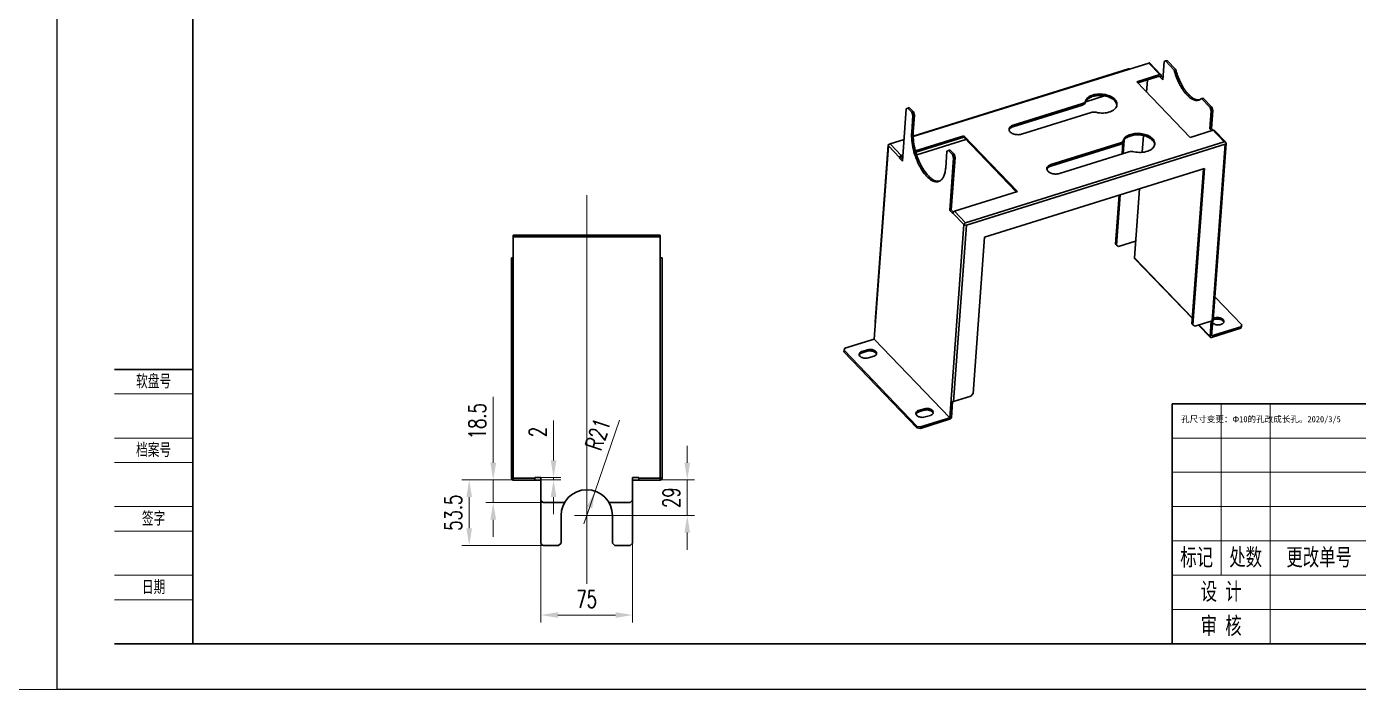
# Model space of a CAD drawing. Header units: millimetres. Extents: x -13151 to -8081, y 0 to 4200.
# Drawn here: x -10206 to -9118, y 0 to 541 of the extents above; entities that cross this region are included whole.
import ezdxf

# ---------------------------------------------------------------- set-up
doc = ezdxf.new("R2010")
doc.units = ezdxf.units.MM
doc.linetypes.add('CENTER', pattern=[50.8, 31.75, -6.35, 6.35, -6.35])
for name, color, linetype, lineweight in [('1轮廓实线层', 7, 'Continuous', 35), ('3中心线层', 1, 'CENTER', 13), ('6文字层', 3, 'Continuous', 13), ('7标注层', 4, 'Continuous', 13), ('尺寸线层', 3, 'Continuous', 18), ('细实线', 3, 'Continuous', 15)]:
    doc.layers.add(name, color=color, linetype=linetype, lineweight=lineweight)
doc.styles.add('4', font='simplex.shx', dxfattribs={"width": 0.7, "height": 14, "bigfont": 'hztxt.shx'})
doc.styles.add('HZ', font='simsun.ttc', dxfattribs={"width": 0.7})
doc.dimstyles.new('机械工程图-4', dxfattribs={"dimtxt": 3.5, "dimasz": 14, "dimexe": 6, "dimexo": 0, "dimgap": 6, "dimtad": 1, "dimdec": 3, "dimdsep": 46, "dimtxsty": '4', "dimcen": 0, "dimclrd": 256, "dimclre": 256, "dimadec": 0, "dimazin": 2, "dimtfac": 1, "dimtdec": 3, "dimtmove": 0, "dimatfit": 3, "dimfxl": 0, "dimtolj": 1, "dimtzin": 0, "dimlwd": -1, "dimlwe": -1, "dimarcsym": 0})

# ---------------------------------------------------------------- blocks, each defined once
blk = doc.blocks.new('A3')
for p, q in [((16, 280), (16, 0)), ((16, 56), (0, 56)), ((216, 49), (216, 0)), ((216, 49), (396, 49)), ((0, 0), (396, 0))]:
    blk.add_line(p, q)
at = {"layer": '7标注层'}
for p, q in [((16, 51), (0, 51)), ((226, 49), (226, 14)), ((236, 49), (236, 0)), ((16, 42), (0, 42)), ((276, 42), (216, 42)), ((16, 37), (0, 37)), ((276, 35), (216, 35)), ((16, 28), (0, 28)), ((276, 28), (216, 28)), ((16, 23), (0, 23)), ((396, 21), (216, 21)), ((16, 14), (0, 14)), ((336, 14), (216, 14)), ((16, 9), (0, 9)), ((336, 7), (216, 7))]:
    blk.add_line(p, q, dxfattribs=at)
at = {"layer": '6文字层', "attachment_point": 5, "style": 'HZ'}
for s, insert, char_height, width in [('软盘号', (8, 53.5), 2.5, 16), ('档案号', (8, 39.5), 2.5, 16), ('签字', (8, 25.5), 2.5, 16), ('标记', (221, 17.5), 3.5, 10), ('处数', (231, 17.5), 3.5, 10), ('更改单号', (246, 17.5), 3.5, 20), ('日期', (8, 11.5), 2.5, 16), ('设 计', (226, 10.5), 3.5, 20), ('审 核', (226, 3.5), 3.5, 20)]:
    blk.add_mtext(s, dxfattribs=dict(at, insert=insert, char_height=char_height, width=width))
blk = doc.blocks.new('*D485')
at = {"layer": '7标注层'}
for p, q in [((-9797.1, 171), (-9850.3, 171)), ((-9844.3, 131.5), (-9844.3, 157)), ((-9777.6, 117.5), (-9850.3, 117.5))]:
    blk.add_line(p, q, dxfattribs=at)
for points in [[(-9842, 157), (-9846.6, 157), (-9844.3, 171)], [(-9846.6, 131.5), (-9842, 131.5), (-9844.3, 117.5)]]:
    blk.add_solid(points, dxfattribs=at)
at = {"layer": 'Defpoints', "color": 0}
for p in [(-9844.3, 171), (-9797.1, 171), (-9777.6, 117.5)]:
    blk.add_point(p, dxfattribs=at)
at = {"layer": '7标注层', "color": 0, "insert": (-9857.3, 144.2), "char_height": 14, "attachment_point": 5, "rotation": 90, "style": '4'}
blk.add_mtext('\\A1;53.5', dxfattribs=at)
blk = doc.blocks.new('*D486')
at = {"layer": '7标注层'}
for p, q in [((-9824.7, 185), (-9824.7, 239)), ((-9797.1, 171), (-9830.7, 171)), ((-9824.7, 152.5), (-9824.7, 171)), ((-9783.8, 152.5), (-9830.7, 152.5)), ((-9824.7, 138.5), (-9824.7, 124.5))]:
    blk.add_line(p, q, dxfattribs=at)
for points in [[(-9827, 185), (-9822.3, 185), (-9824.7, 171)], [(-9822.3, 138.5), (-9827, 138.5), (-9824.7, 152.5)]]:
    blk.add_solid(points, dxfattribs=at)
at = {"layer": 'Defpoints', "color": 0}
for p in [(-9824.7, 171), (-9797.1, 171), (-9783.8, 152.5)]:
    blk.add_point(p, dxfattribs=at)
at = {"layer": '7标注层', "color": 0, "insert": (-9837.7, 219), "char_height": 14, "attachment_point": 5, "rotation": 90, "style": '4'}
blk.add_mtext('\\A1;18.5', dxfattribs=at)
blk = doc.blocks.new('*D487')
at = {"layer": '7标注层'}
for p, q in [((-9666.2, 185), (-9666.2, 199)), ((-9699.6, 171), (-9660.2, 171)), ((-9666.2, 142), (-9666.2, 171)), ((-9738.3, 142), (-9660.2, 142)), ((-9666.2, 128), (-9666.2, 114))]:
    blk.add_line(p, q, dxfattribs=at)
for points in [[(-9668.5, 185), (-9663.9, 185), (-9666.2, 171)], [(-9663.9, 128), (-9668.5, 128), (-9666.2, 142)]]:
    blk.add_solid(points, dxfattribs=at)
at = {"layer": 'Defpoints', "color": 0}
for p in [(-9699.6, 171), (-9666.2, 171), (-9738.3, 142)]:
    blk.add_point(p, dxfattribs=at)
at = {"layer": '7标注层', "color": 0, "insert": (-9679.2, 156.5), "char_height": 14, "attachment_point": 5, "rotation": 90, "style": '4'}
blk.add_mtext('\\A1;29', dxfattribs=at)
blk = doc.blocks.new('*D488')
at = {"layer": '7标注层'}
for p, q in [((-9785.8, 119.5), (-9785.8, 54.7)), ((-9710.8, 119.5), (-9710.8, 54.7)), ((-9771.8, 60.7), (-9724.8, 60.7))]:
    blk.add_line(p, q, dxfattribs=at)
for points in [[(-9771.8, 63), (-9771.8, 58.4), (-9785.8, 60.7)], [(-9724.8, 58.4), (-9724.8, 63), (-9710.8, 60.7)]]:
    blk.add_solid(points, dxfattribs=at)
at = {"layer": 'Defpoints', "color": 0}
for p in [(-9785.8, 119.5), (-9710.8, 119.5), (-9710.8, 60.7)]:
    blk.add_point(p, dxfattribs=at)
at = {"layer": '7标注层', "color": 0, "insert": (-9748.3, 73.7), "char_height": 14, "attachment_point": 5, "style": '4'}
blk.add_mtext('\\A1;75', dxfattribs=at)
blk = doc.blocks.new('*D492')
at = {"layer": '7标注层'}
for p, q in [((-9775.4, 187), (-9775.4, 219.5)), ((-9788.4, 171), (-9769.4, 171)), ((-9788.3, 173), (-9769.4, 173)), ((-9775.4, 171), (-9775.4, 173)), ((-9775.4, 157), (-9775.4, 143))]:
    blk.add_line(p, q, dxfattribs=at)
for points in [[(-9777.7, 187), (-9773, 187), (-9775.4, 173)], [(-9773, 157), (-9777.7, 157), (-9775.4, 171)]]:
    blk.add_solid(points, dxfattribs=at)
at = {"layer": 'Defpoints', "color": 0}
for p in [(-9788.4, 171), (-9788.3, 173), (-9775.4, 173)]:
    blk.add_point(p, dxfattribs=at)
at = {"layer": '7标注层', "color": 0, "insert": (-9788.4, 210.2), "char_height": 14, "attachment_point": 5, "rotation": 90, "style": '4'}
blk.add_mtext('\\A1;2', dxfattribs=at)
blk = doc.blocks.new('*D495')
at = {"layer": '7标注层'}
for p, q in [((-9721.5, 219.9), (-9741.5, 161.8)), ((-9748.3, 142), (-9741.5, 161.8)), ((-9746, 148.6), (-9750.6, 135.3))]:
    blk.add_line(p, q, dxfattribs=at)
blk.add_solid([(-9743.8, 147.8), (-9748.2, 149.3), (-9741.5, 161.8)], dxfattribs=at)
at = {"layer": 'Defpoints', "color": 0}
for p in [(-9741.5, 161.8), (-9748.3, 142)]:
    blk.add_point(p, dxfattribs=at)
at = {"layer": '7标注层', "color": 0, "insert": (-9739.2, 208.3), "char_height": 14, "attachment_point": 5, "rotation": 71.0128, "style": '4'}
blk.add_mtext('\\A1;R21', dxfattribs=at)

msp = doc.modelspace()

# ---------------------------------------------------------------- linework, layer by layer
at = {"layer": '1轮廓实线层', "color": 7, "linetype": 'Continuous'}
for p, q in [((-9289.306, 511.4524), (-9481.5874, 451.3433)), ((-9280.2989, 502.0748), (-9289.306, 511.4524)), ((-9279.3052, 501.9126), (-9288.3124, 511.2902)), ((-9276.7552, 512.6094), (-9277.843, 497.7938)), ((-9275.6082, 513.1393), (-9276.7552, 512.6094)), ((-9274.3252, 513.5404), (-9275.6082, 513.1393)), ((-9275.6082, 513.1393), (-9268.5304, 505.7704)), ((-9274.3252, 513.5404), (-9267.2474, 506.1715)), ((-9305.6658, 506.7361), (-9481.5852, 451.7419)), ((-9280.2989, 502.0748), (-9299.1167, 496.1921)), ((-9280.3871, 500.8735), (-9298.2497, 495.2895)), ((-9279.1334, 500.8742), (-9280.4165, 500.4731)), ((-9280.4165, 500.4731), (-9280.3871, 500.8735)), ((-9280.4165, 500.4731), (-9277.843, 497.7938)), ((-9279.1334, 500.8742), (-9279.104, 501.2746)), ((-9279.1334, 500.8742), (-9277.7245, 499.4073)), ((-9267.2474, 506.1715), (-9268.5304, 505.7704)), ((-9299.1167, 496.1921), (-9255.3678, 450.6436)), ((-9290.3105, 497.7713), (-9291.0436, 487.7869)), ((-9341.0599, 479.1098), (-9340.9717, 480.3111)), ((-9340.7458, 479.7226), (-9325.2733, 484.5594)), ((-9244.8597, 482.8629), (-9246.1427, 482.4618)), ((-9246.1427, 482.4618), (-9239.065, 475.0929)), ((-9244.8597, 482.8629), (-9237.7819, 475.494)), ((-9487.2531, 474.1917), (-9490.3989, 431.3466)), ((-9486.1061, 474.7217), (-9487.2531, 474.1917)), ((-9486.1061, 474.7217), (-9484.823, 475.1228)), ((-9482.7606, 471.2386), (-9486.1061, 474.7217)), ((-9481.4775, 471.6397), (-9484.823, 475.1228)), ((-9482.8484, 454.9508), (-9481.8488, 468.5652)), ((-9482.7606, 471.2386), (-9481.4775, 471.6397)), ((-9481.8488, 468.5652), (-9482.7606, 471.2386)), ((-9481.8488, 468.5652), (-9480.5658, 468.9662)), ((-9481.5654, 455.3519), (-9480.5658, 468.9662)), ((-9481.4775, 471.6397), (-9480.5658, 468.9662)), ((-9343.4062, 477.1667), (-9400.1711, 459.4214)), ((-9343.318, 478.368), (-9400.0829, 460.6227)), ((-9393.1346, 453.3885), (-9336.3696, 471.1338)), ((-9343.4062, 477.1667), (-9343.318, 478.368)), ((-9239.241, 457.6039), (-9238.1532, 472.4195)), ((-9237.7819, 475.494), (-9239.065, 475.0929)), ((-9238.1532, 472.4195), (-9239.065, 475.0929)), ((-9236.8702, 472.8206), (-9238.1532, 472.4195)), ((-9236.8702, 472.8206), (-9237.958, 458.005)), ((-9237.7819, 475.494), (-9236.8702, 472.8206)), ((-9400.0829, 460.6227), (-9400.1711, 459.4214)), ((-9237.958, 458.005), (-9239.241, 457.6039)), ((-9239.241, 457.6039), (-9237.8235, 456.1281)), ((-9237.958, 458.005), (-9227.5428, 447.1486)), ((-9489.1032, 448.9938), (-9500.5789, 445.4064)), ((-9482.8484, 454.9508), (-9481.5654, 455.3519)), ((-9479.7916, 439.7113), (-9440.2504, 452.0723)), ((-9479.4547, 438.6429), (-9440.3386, 450.871)), ((-9478.7997, 436.5655), (-9438.6528, 449.1159)), ((-9440.2504, 452.0723), (-9440.3386, 450.871)), ((-9397.4567, 406.2252), (-9440.3386, 450.871)), ((-9396.5015, 406.5238), (-9440.2504, 452.0723)), ((-9438.8157, 381.1026), (-9227.5428, 447.1486)), ((-9312.4364, 446.2161), (-9369.2013, 428.4708)), ((-9312.5246, 445.0148), (-9312.4364, 446.2161)), ((-9311.0465, 437.2442), (-9310.3569, 446.6361)), ((-9309.3892, 448.4973), (-9310.1959, 437.5101)), ((-9310.1783, 446.9579), (-9310.0901, 448.1592)), ((-9293.6497, 452.2925), (-9294.6585, 438.5524)), ((-9236.5499, 456.5262), (-9255.3678, 450.6436)), ((-9226.5492, 446.9864), (-9235.5563, 456.3641)), ((-9513.5338, 286.0379), (-9501.9501, 443.804)), ((-9502.163, 444.3149), (-9512.7471, 300.1632)), ((-9501.9501, 443.804), (-9492.943, 434.4264)), ((-9501.4391, 445.0089), (-9501.1437, 445.1013)), ((-9500.5789, 445.4064), (-9491.5717, 436.0287)), ((-9491.6599, 434.8275), (-9490.1077, 435.3127)), ((-9491.5717, 436.0287), (-9490.0195, 436.514)), ((-9454.0554, 439.6284), (-9455.055, 426.0141)), ((-9452.9084, 440.1584), (-9454.0554, 439.6284)), ((-9452.9084, 440.1584), (-9451.6253, 440.5595)), ((-9449.5629, 436.6753), (-9452.9084, 440.1584)), ((-9448.2798, 437.0764), (-9451.6253, 440.5595)), ((-9449.5629, 436.6753), (-9448.2798, 437.0764)), ((-9448.6511, 434.0019), (-9449.5629, 436.6753)), ((-9448.2798, 437.0764), (-9447.368, 434.4029)), ((-9438.1318, 379.0975), (-9226.859, 445.1435)), ((-9312.5246, 445.0148), (-9369.2895, 427.2695)), ((-9362.253, 421.2366), (-9305.4881, 438.9819)), ((-9226.859, 445.1435), (-9237.4431, 300.9918)), ((-9226.135, 445.8375), (-9236.7191, 301.6857)), ((-9491.6893, 434.427), (-9492.9724, 434.026)), ((-9492.9724, 434.026), (-9492.943, 434.4264)), ((-9492.9724, 434.026), (-9490.3989, 431.3466)), ((-9491.6893, 434.427), (-9491.6599, 434.8275)), ((-9491.6893, 434.427), (-9490.2804, 432.9602)), ((-9451.7969, 391.1568), (-9448.6511, 434.0019)), ((-9447.368, 434.4029), (-9450.5139, 391.5578)), ((-9448.6511, 434.0019), (-9447.368, 434.4029)), ((-9423.3956, 369.2287), (-9243.7709, 425.3812)), ((-9369.2013, 428.4708), (-9369.2895, 427.2695)), ((-9253.9216, 298.4505), (-9244.6214, 425.1153)), ((-9243.7709, 425.3812), (-9253.1495, 297.6467)), ((-9447.8228, 390.4802), (-9396.5015, 406.5238)), ((-9316.4568, 363.5581), (-9313.5185, 403.5774)), ((-9312.6679, 403.8433), (-9315.6848, 362.7543)), ((-9296.8438, 408.79), (-9300.9779, 352.4851)), ((-9450.5139, 391.5578), (-9451.7969, 391.1568)), ((-9451.7969, 391.1568), (-9449.2234, 388.4774)), ((-9450.5139, 391.5578), (-9448.8011, 389.7746)), ((-9449.2234, 388.4774), (-9449.194, 388.8778)), ((-9449.194, 388.8778), (-9440.1869, 379.5002)), ((-9447.8228, 390.4802), (-9438.8157, 381.1026)), ((-9808.3132, 170.9624), (-9808.3132, 370.9624)), ((-9808.3132, 370.9624), (-9688.3132, 370.9624)), ((-9806.3132, 370.9624), (-9806.3132, 369.4624)), ((-9690.3132, 370.9624), (-9690.3132, 369.4624)), ((-9688.3132, 170.9624), (-9688.3132, 370.9624)), ((-9451.7706, 221.7341), (-9440.1869, 379.5002)), ((-9448.7159, 234.9457), (-9438.1318, 379.0975)), ((-9688.3132, 369.4624), (-9808.3132, 369.4624)), ((-9423.3956, 369.2287), (-9432.7743, 241.4942)), ((-9316.4568, 363.5581), (-9315.6848, 362.7543)), ((-9315.6848, 362.7543), (-9314.0917, 361.6874)), ((-9299.9783, 366.0994), (-9314.0917, 361.6874)), ((-9809.8132, 352.4624), (-9809.8132, 172.4624)), ((-9809.8132, 352.4624), (-9808.3132, 352.4624)), ((-9688.3132, 352.4624), (-9686.8132, 352.4624)), ((-9686.8132, 172.4624), (-9686.8132, 352.4624)), ((-9253.5776, 303.135), (-9300.9779, 352.4851)), ((-9253.6069, 302.7369), (-9300.7767, 351.8471)), ((-9235.3296, 320.6112), (-9213.3004, 297.6759)), ((-9253.9216, 298.4505), (-9253.1495, 297.6467)), ((-9253.1495, 297.6467), (-9251.5564, 296.5798)), ((-9237.4431, 300.9918), (-9251.5564, 296.5798)), ((-9239.0135, 287.5433), (-9248.5852, 297.5087)), ((-9239.2147, 288.1813), (-9248.2686, 297.6076)), ((-9238.2936, 300.7259), (-9239.2147, 288.1813)), ((-9214.0699, 294.8681), (-9238.0199, 287.3811)), ((-9237.9317, 288.5823), (-9237.0042, 301.2146)), ((-9213.9817, 296.0693), (-9237.9317, 288.5823)), ((-9213.3886, 296.4746), (-9214.0699, 294.8681)), ((-9214.0699, 294.8681), (-9213.9817, 296.0693)), ((-9213.9817, 296.0693), (-9213.3004, 297.6759)), ((-9213.3886, 296.4746), (-9213.3004, 297.6759)), ((-9537.4838, 278.5509), (-9513.5338, 286.0379)), ((-9513.5338, 286.0379), (-9451.7706, 221.7341)), ((-9538.2533, 275.7431), (-9538.1651, 276.9444)), ((-9478.5489, 213.5828), (-9538.2533, 275.7431)), ((-9537.4838, 278.5509), (-9538.1651, 276.9444)), ((-9478.4607, 214.7841), (-9538.1651, 276.9444)), ((-9519.167, 276.1356), (-9523.4438, 274.7986)), ((-9523.3556, 275.9999), (-9523.4438, 274.7986)), ((-9519.0788, 277.3369), (-9523.3556, 275.9999)), ((-9519.0788, 277.3369), (-9519.167, 276.1356)), ((-9518.2087, 270.6412), (-9513.9319, 271.9782)), ((-9448.7159, 234.9457), (-9434.6026, 239.3577)), ((-9434.6026, 239.3577), (-9432.7743, 241.4942)), ((-9472.7564, 229.109), (-9477.0332, 227.772)), ((-9472.7564, 229.109), (-9472.8446, 227.9077)), ((-9449.5522, 234.8751), (-9450.4876, 222.1352)), ((-9472.8446, 227.9077), (-9477.1214, 226.5708)), ((-9477.0332, 227.772), (-9477.1214, 226.5708)), ((-9451.8588, 220.5329), (-9475.8088, 213.0459)), ((-9451.7706, 221.7341), (-9475.7206, 214.2471)), ((-9471.8863, 222.4134), (-9467.6095, 223.7504)), ((-9478.5489, 213.5828), (-9478.4607, 214.7841)), ((-9475.8088, 213.0459), (-9478.5489, 213.5828)), ((-9478.4607, 214.7841), (-9475.7206, 214.2471)), ((-9475.8088, 213.0459), (-9475.7206, 214.2471)), ((-9790.8132, 172.4624), (-9809.8132, 172.4624)), ((-9785.8132, 170.9624), (-9808.3132, 170.9624)), ((-9790.8132, 172.9624), (-9785.8132, 172.9624)), ((-9790.8132, 170.9624), (-9790.8132, 172.9624)), ((-9785.8132, 172.9624), (-9785.8132, 119.4624)), ((-9710.8132, 172.9624), (-9705.8132, 172.9624)), ((-9710.8132, 119.4624), (-9710.8132, 172.9624)), ((-9688.3132, 170.9624), (-9710.8132, 170.9624)), ((-9705.8132, 170.9624), (-9705.8132, 172.9624)), ((-9686.8132, 172.4624), (-9705.8132, 172.4624)), ((-9785.8132, 154.4624), (-9783.8132, 152.4624)), ((-9783.8132, 152.4624), (-9766.4997, 152.4624)), ((-9730.1267, 152.4624), (-9712.8132, 152.4624)), ((-9712.8132, 152.4624), (-9710.8132, 154.4624)), ((-9769.3132, 141.9624), (-9769.3132, 119.4624)), ((-9727.3132, 119.4624), (-9727.3132, 141.9624)), ((-9785.8132, 119.4624), (-9783.8132, 117.4624)), ((-9771.3132, 117.4624), (-9783.8132, 117.4624)), ((-9771.3132, 117.4624), (-9769.3132, 119.4624)), ((-9727.3132, 119.4624), (-9725.3132, 117.4624)), ((-9712.8132, 117.4624), (-9725.3132, 117.4624)), ((-9712.8132, 117.4624), (-9710.8132, 119.4624))]:
    msp.add_line(p, q, dxfattribs=at)
for centre, radius, start, end in [((-9248.6845, 486.8615), 5.547, 273.7089883, 280.0487906), ((-9320.0916, 476.5706), 4.8011, 5.2998579, 9.7844964), ((-9289.21, 444.4187), 4.8011, 5.2998579, 9.7844964), ((-9461.2415, 420.425), 5.5576, 273.6970717, 279.8881973), ((-9229.9751, 299.1398), 2.0628, 16.5101352, 20.8364263), ((-9513.6587, 273.1661), 2.0628, 16.5101352, 20.8364263), ((-9467.3364, 224.9383), 2.0628, 16.5101352, 20.8364263), ((-9808.3132, 172.4624), 1.5, 180, 270), ((-9688.3132, 172.4624), 1.5, 270, 0), ((-9748.3132, 141.9624), 21, 0, 180)]:
    msp.add_arc(centre, radius, start, end, dxfattribs=at)
for points, knots in [([(-9289.306, 511.4524), (-9289.1251, 511.509), (-9288.7664, 511.562), (-9288.4232, 511.4054), (-9288.3128, 511.2906)], [0, 0, 0, 0, 0.573992256, 1.056062938, 1.056062938, 1.056062938, 1.056062938]), ([(-9305.6664, 506.7359), (-9305.6273, 506.7481), (-9305.4205, 506.7651), (-9305.2409, 506.621), (-9305.1301, 506.5056)], [0, 0, 0, 0, 0.1246137522, 0.6109388549, 0.6109388549, 0.6109388549, 0.6109388549]), ([(-9280.2989, 502.0748), (-9280.1179, 502.1313), (-9279.7593, 502.1844), (-9279.4161, 502.0277), (-9279.3057, 501.913)], [0, 0, 0, 0, 0.573992256, 1.056062938, 1.056062938, 1.056062938, 1.056062938]), ([(-9279.3057, 501.913), (-9279.2305, 501.8349), (-9279.1133, 501.6279), (-9279.0952, 501.3941), (-9279.104, 501.2746)], [0, 0, 0, 0, 0.3270681803, 0.68856873, 0.68856873, 0.68856873, 0.68856873]), ([(-9268.5304, 505.7704), (-9268.0473, 503.9653), (-9266.9245, 500.4316), (-9264.8063, 495.4163), (-9262.7081, 491.5584), (-9260.8716, 488.7911), (-9259.0719, 486.4234), (-9256.7811, 483.9799), (-9253.9025, 481.8782), (-9251.425, 480.9593), (-9249.5853, 480.8775), (-9248.7381, 481.0348), (-9248.3397, 481.1595)], [0, 0, 0, 0, 5.610694413, 11.114515131, 16.325141561, 18.768942366, 21.080667648, 25.251127356, 28.778275884, 31.707526502, 33.013743571, 34.267239554, 34.267239554, 34.267239554, 34.267239554]), ([(-9267.2474, 506.1715), (-9266.3511, 502.8227), (-9264.6115, 497.9817), (-9261.5372, 492.103), (-9259.0375, 488.3308), (-9256.3959, 485.2524), (-9253.6962, 482.9736), (-9251.015, 481.5689), (-9249.1624, 481.2715), (-9248.3256, 481.3261)], [0, 0, 0, 0, 10.412121255, 15.344873645, 19.902576984, 23.973550212, 27.489854443, 30.452282343, 32.970885175, 32.970885175, 32.970885175, 32.970885175]), ([(-9341.0599, 479.1098), (-9341.1894, 478.6637), (-9341.8791, 477.7829), (-9342.8517, 477.34), (-9343.4062, 477.1667)], [0, 0, 0, 0, 1.404124441, 3.159989927, 3.159989927, 3.159989927, 3.159989927]), ([(-9343.318, 478.368), (-9343.1198, 478.4299), (-9342.4203, 478.6888), (-9341.7608, 479.1097), (-9341.4103, 479.5208)], [0, 0, 0, 0, 0.625844071, 2.254135391, 2.254135391, 2.254135391, 2.254135391]), ([(-9341.4103, 479.5208), (-9341.3587, 479.5813), (-9341.1732, 479.8201), (-9341.0339, 480.0969), (-9340.9717, 480.3111)], [0, 0, 0, 0, 0.2389269557, 0.9097993565, 0.9097993565, 0.9097993565, 0.9097993565]), ([(-9340.6431, 480.118), (-9340.6873, 480.0365), (-9340.8526, 479.7121), (-9340.9843, 479.3704), (-9341.0599, 479.1098)], [0, 0, 0, 0, 0.278383415, 1.092770615, 1.092770615, 1.092770615, 1.092770615]), ([(-9315.2152, 477.4459), (-9315.1794, 477.9345), (-9315.2709, 478.9593), (-9315.8822, 480.4363), (-9316.9261, 481.8217), (-9318.9181, 483.5635), (-9322.2417, 485.2138), (-9326.805, 486.225), (-9331.5446, 486.2328), (-9335.2796, 485.3679), (-9337.7841, 484.1384), (-9339.2679, 483.0421), (-9340.3701, 481.77), (-9340.8305, 480.7975), (-9340.9717, 480.3111)], [0, 0, 0, 0, 1.472644905, 3.033420365, 4.746064229, 6.640838428, 10.943848595, 15.726420912, 20.58250791, 25.083516835, 27.101458307, 28.933971844, 30.591522359, 32.113997318, 32.113997318, 32.113997318, 32.113997318]), ([(-9340.1596, 480.8662), (-9340.2052, 480.8059), (-9340.3802, 480.5657), (-9340.5377, 480.3127), (-9340.6431, 480.118)], [0, 0, 0, 0, 0.2270822847, 0.8916092162, 0.8916092162, 0.8916092162, 0.8916092162]), ([(-9315.3603, 477.3865), (-9315.5152, 478.2863), (-9316.1731, 479.6349), (-9317.5304, 481.1071), (-9319.3894, 482.5582), (-9322.3158, 483.9615), (-9326.287, 484.9079), (-9330.457, 485.0859), (-9334.4125, 484.4731), (-9337.7687, 483.1337), (-9339.5426, 481.6816), (-9340.1596, 480.8662)], [0, 0, 0, 0, 2.74534305, 4.308795504, 6.013200064, 9.804179484, 13.96008549, 18.214349543, 22.277491425, 25.905768913, 28.980475517, 28.980475517, 28.980475517, 28.980475517]), ([(-9247.1641, 481.6893), (-9247.0743, 481.7432), (-9246.714, 481.9731), (-9246.379, 482.2422), (-9246.1427, 482.4618)], [0, 0, 0, 0, 0.314435331, 1.282721031, 1.282721031, 1.282721031, 1.282721031]), ([(-9332.2362, 471.2163), (-9332.926, 471.3846), (-9334.3239, 471.5349), (-9335.7205, 471.3367), (-9336.3696, 471.1338)], [0, 0, 0, 0, 2.134863798, 4.17978014, 4.17978014, 4.17978014, 4.17978014]), ([(-9332.2362, 471.2163), (-9330.3127, 470.7469), (-9326.4279, 470.3659), (-9321.7327, 471.1572), (-9318.5931, 472.6122), (-9316.812, 473.9751), (-9315.6084, 475.6034), (-9315.2592, 476.8461), (-9315.2152, 477.4459)], [0, 0, 0, 0, 5.955499396, 11.589430893, 14.083807749, 16.301701173, 18.26693747, 20.075862035, 20.075862035, 20.075862035, 20.075862035]), ([(-9403.3405, 457.5002), (-9403.3673, 457.135), (-9403.2358, 456.3421), (-9402.544, 455.2776), (-9401.449, 454.362), (-9399.4898, 453.3676), (-9396.6205, 452.7994), (-9394.2421, 453.0423), (-9393.1346, 453.3885)], [0, 0, 0, 0, 1.102320034, 2.329918709, 3.746998407, 5.352078136, 8.901751347, 12.394947805, 12.394947805, 12.394947805, 12.394947805]), ([(-9400.0829, 460.6227), (-9400.5327, 460.4821), (-9401.3617, 460.1432), (-9402.4014, 459.4171), (-9403.1097, 458.5264), (-9403.316, 457.8333), (-9403.3405, 457.5002)], [0, 0, 0, 0, 1.41766193, 2.674006149, 3.776106536, 4.780776268, 4.780776268, 4.780776268, 4.780776268]), ([(-9402.7411, 457.8714), (-9402.807, 457.7945), (-9403.0461, 457.4901), (-9403.2296, 457.14), (-9403.3172, 456.868)], [0, 0, 0, 0, 0.304691579, 1.163758443, 1.163758443, 1.163758443, 1.163758443]), ([(-9400.1711, 459.4214), (-9400.4379, 459.338), (-9401.3797, 458.9897), (-9402.2676, 458.4238), (-9402.7411, 457.8714)], [0, 0, 0, 0, 0.842215112, 3.034731629, 3.034731629, 3.034731629, 3.034731629]), ([(-9460.8952, 414.7124), (-9461.448, 414.5396), (-9462.6645, 414.3736), (-9464.5655, 414.7008), (-9466.5283, 415.5609), (-9468.5227, 416.9238), (-9470.5191, 418.7594), (-9473.2448, 421.9185), (-9476.3503, 426.8056), (-9479.3813, 433.5053), (-9481.6143, 440.7511), (-9482.8731, 447.9641), (-9483.0125, 452.7163), (-9482.8484, 454.9508)], [0, 0, 0, 0, 1.738820831, 3.613218703, 5.723418362, 8.124674886, 10.834634187, 13.844153412, 20.631231566, 28.130384478, 35.866965159, 43.333280157, 50.060428104, 50.060428104, 50.060428104, 50.060428104]), ([(-9460.8832, 414.879), (-9461.4614, 414.8414), (-9462.6978, 414.952), (-9464.5494, 415.6082), (-9466.4429, 416.7303), (-9469.1216, 418.9296), (-9472.3212, 422.748), (-9475.6615, 428.3789), (-9478.4491, 434.902), (-9480.4804, 441.8483), (-9481.6106, 448.7168), (-9481.7213, 453.2281), (-9481.5654, 455.3519)], [0, 0, 0, 0, 1.739815178, 3.671241695, 5.854295998, 8.314978492, 14.047368392, 20.695598579, 27.916148543, 35.288398599, 42.372408719, 48.766114365, 48.766114365, 48.766114365, 48.766114365]), ([(-9310.1783, 446.9579), (-9310.3078, 446.5118), (-9310.9975, 445.631), (-9311.9701, 445.1881), (-9312.5246, 445.0148)], [0, 0, 0, 0, 1.404124441, 3.159989927, 3.159989927, 3.159989927, 3.159989927]), ([(-9312.4364, 446.2161), (-9312.2382, 446.278), (-9311.5387, 446.5369), (-9310.8792, 446.9578), (-9310.5287, 447.3689)], [0, 0, 0, 0, 0.625844071, 2.254135391, 2.254135391, 2.254135391, 2.254135391]), ([(-9310.5287, 447.3689), (-9310.4772, 447.4294), (-9310.2916, 447.6682), (-9310.1523, 447.945), (-9310.0901, 448.1592)], [0, 0, 0, 0, 0.2389269557, 0.9097993565, 0.9097993565, 0.9097993565, 0.9097993565]), ([(-9309.7615, 447.9661), (-9309.8057, 447.8846), (-9309.971, 447.5602), (-9310.1027, 447.2185), (-9310.1783, 446.9579)], [0, 0, 0, 0, 0.278383415, 1.092770615, 1.092770615, 1.092770615, 1.092770615]), ([(-9284.3336, 445.294), (-9284.2978, 445.7826), (-9284.3894, 446.8074), (-9285.0006, 448.2844), (-9286.0446, 449.6698), (-9288.0366, 451.4116), (-9291.3602, 453.0619), (-9295.9234, 454.0731), (-9300.663, 454.0809), (-9304.398, 453.216), (-9306.9025, 451.9865), (-9308.3863, 450.8902), (-9309.4885, 449.6181), (-9309.9489, 448.6456), (-9310.0901, 448.1592)], [0, 0, 0, 0, 1.472644905, 3.033420365, 4.746064229, 6.640838428, 10.943848595, 15.726420912, 20.58250791, 25.083516835, 27.101458307, 28.933971844, 30.591522359, 32.113997317, 32.113997317, 32.113997317, 32.113997317]), ([(-9309.278, 448.7143), (-9309.3236, 448.654), (-9309.4986, 448.4138), (-9309.6561, 448.1608), (-9309.7615, 447.9661)], [0, 0, 0, 0, 0.2270822847, 0.8916092161, 0.8916092161, 0.8916092161, 0.8916092161]), ([(-9284.4787, 445.2346), (-9284.6337, 446.1344), (-9285.2915, 447.483), (-9286.6488, 448.9552), (-9288.5078, 450.4063), (-9291.4343, 451.8096), (-9295.4054, 452.756), (-9299.5754, 452.934), (-9303.5309, 452.3212), (-9306.8871, 450.9818), (-9308.661, 449.5297), (-9309.278, 448.7143)], [0, 0, 0, 0, 2.74534305, 4.308795504, 6.013200064, 9.804179484, 13.96008549, 18.214349543, 22.277491425, 25.905768913, 28.980475517, 28.980475517, 28.980475517, 28.980475517]), ([(-9236.5499, 456.5262), (-9236.369, 456.5828), (-9236.0104, 456.6359), (-9235.6671, 456.4792), (-9235.5568, 456.3645)], [0, 0, 0, 0, 0.573992256, 1.056062938, 1.056062938, 1.056062938, 1.056062938]), ([(-9226.5497, 446.9868), (-9226.66, 447.1016), (-9227.0032, 447.2582), (-9227.3619, 447.2052), (-9227.5428, 447.1486)], [0, 0, 0, 0, 0.482070683, 1.056062938, 1.056062938, 1.056062938, 1.056062938]), ([(-9226.348, 446.3484), (-9226.3392, 446.468), (-9226.3572, 446.7017), (-9226.4745, 446.9087), (-9226.5497, 446.9868)], [0, 0, 0, 0, 0.3615005497, 0.68856873, 0.68856873, 0.68856873, 0.68856873]), ([(-9226.1351, 445.8376), (-9226.1319, 445.8812), (-9226.1411, 446.0708), (-9226.2482, 446.2445), (-9226.348, 446.3484)], [0, 0, 0, 0, 0.1324946369, 0.5684347226, 0.5684347226, 0.5684347226, 0.5684347226]), ([(-9502.163, 444.3149), (-9502.1662, 444.2712), (-9502.157, 444.0816), (-9502.0499, 443.9079), (-9501.9501, 443.804)], [0, 0, 0, 0, 0.1324946369, 0.5684347227, 0.5684347227, 0.5684347227, 0.5684347227]), ([(-9501.4391, 445.0089), (-9501.6265, 444.9503), (-9501.9552, 444.7995), (-9502.1518, 444.4674), (-9502.163, 444.3149)], [0, 0, 0, 0, 0.595356594, 1.05913717, 1.05913717, 1.05913717, 1.05913717]), ([(-9501.9501, 443.804), (-9501.9472, 443.844), (-9501.9258, 444.0125), (-9501.8721, 444.1762), (-9501.8187, 444.2943)], [0, 0, 0, 0, 0.1203328063, 0.5098539716, 0.5098539716, 0.5098539716, 0.5098539716]), ([(-9501.8187, 444.2943), (-9501.7997, 444.3362), (-9501.7148, 444.5055), (-9501.6051, 444.6621), (-9501.5119, 444.7709)], [0, 0, 0, 0, 0.1382159553, 0.568501174, 0.568501174, 0.568501174, 0.568501174]), ([(-9501.5119, 444.7709), (-9501.4483, 444.8453), (-9501.1834, 445.1161), (-9500.8471, 445.3225), (-9500.5789, 445.4064)], [0, 0, 0, 0, 0.294986505, 1.141626242, 1.141626242, 1.141626242, 1.141626242]), ([(-9491.5717, 436.0287), (-9491.7482, 435.9736), (-9492.3935, 435.6487), (-9492.9036, 434.963), (-9492.943, 434.4264)], [0, 0, 0, 0, 0.564898661, 2.208740132, 2.208740132, 2.208740132, 2.208740132]), ([(-9301.3546, 439.0644), (-9302.0444, 439.2327), (-9303.4423, 439.383), (-9304.8389, 439.1848), (-9305.4881, 438.9819)], [0, 0, 0, 0, 2.134863798, 4.17978014, 4.17978014, 4.17978014, 4.17978014]), ([(-9301.3546, 439.0644), (-9299.4311, 438.595), (-9295.5463, 438.214), (-9290.8511, 439.0053), (-9287.7115, 440.4602), (-9285.9304, 441.8232), (-9284.7268, 443.4515), (-9284.3776, 444.6942), (-9284.3336, 445.294)], [0, 0, 0, 0, 5.955499396, 11.589430893, 14.083807749, 16.301701173, 18.26693747, 20.075862035, 20.075862035, 20.075862035, 20.075862035]), ([(-9226.859, 445.1435), (-9226.6716, 445.2021), (-9226.3429, 445.353), (-9226.1463, 445.685), (-9226.1351, 445.8376)], [0, 0, 0, 0, 0.595356594, 1.05913717, 1.05913717, 1.05913717, 1.05913717]), ([(-9455.055, 426.0141), (-9455.1465, 424.7672), (-9455.4532, 422.445), (-9456.3925, 419.311), (-9457.7631, 416.8443), (-9459.0448, 415.6467), (-9459.7228, 415.2403)], [0, 0, 0, 0, 3.757470714, 7.013688527, 9.777860949, 12.15356938, 12.15356938, 12.15356938, 12.15356938]), ([(-9372.4589, 425.3483), (-9372.4857, 424.9831), (-9372.3542, 424.1902), (-9371.6624, 423.1257), (-9370.5674, 422.2101), (-9368.6082, 421.2157), (-9365.7389, 420.6475), (-9363.3605, 420.8904), (-9362.253, 421.2366)], [0, 0, 0, 0, 1.102320034, 2.329918709, 3.746998407, 5.352078136, 8.901751347, 12.394947805, 12.394947805, 12.394947805, 12.394947805]), ([(-9369.2013, 428.4708), (-9369.6511, 428.3302), (-9370.4801, 427.9913), (-9371.5198, 427.2652), (-9372.2281, 426.3745), (-9372.4344, 425.6814), (-9372.4589, 425.3483)], [0, 0, 0, 0, 1.41766193, 2.674006149, 3.776106537, 4.780776268, 4.780776268, 4.780776268, 4.780776268]), ([(-9371.8595, 425.7195), (-9371.9254, 425.6426), (-9372.1645, 425.3382), (-9372.348, 424.9881), (-9372.4357, 424.7161)], [0, 0, 0, 0, 0.304691579, 1.163758443, 1.163758443, 1.163758443, 1.163758443]), ([(-9369.2895, 427.2695), (-9369.5563, 427.1861), (-9370.4981, 426.8378), (-9371.386, 426.2719), (-9371.8595, 425.7195)], [0, 0, 0, 0, 0.842215112, 3.034731629, 3.034731629, 3.034731629, 3.034731629]), ([(-9449.0626, 389.3681), (-9449.0811, 389.3273), (-9449.145, 389.1702), (-9449.1849, 389.0024), (-9449.194, 388.8778)], [0, 0, 0, 0, 0.1346024271, 0.5098290984, 0.5098290984, 0.5098290984, 0.5098290984]), ([(-9447.8228, 390.4802), (-9447.9538, 390.4392), (-9448.4686, 390.204), (-9448.8867, 389.7567), (-9449.0626, 389.3681)], [0, 0, 0, 0, 0.415608349, 1.706899936, 1.706899936, 1.706899936, 1.706899936]), ([(-9438.8157, 381.1026), (-9438.9922, 381.0474), (-9439.6375, 380.7226), (-9440.1475, 380.0368), (-9440.1869, 379.5002)], [0, 0, 0, 0, 0.564898661, 2.208740132, 2.208740132, 2.208740132, 2.208740132]), ([(-9440.1869, 379.5002), (-9439.95, 379.2535), (-9439.236, 378.9657), (-9438.4927, 378.9847), (-9438.1318, 379.0975)], [0, 0, 0, 0, 1.035879065, 2.181098904, 2.181098904, 2.181098904, 2.181098904]), ([(-9300.7762, 351.8467), (-9300.8514, 351.9248), (-9300.9686, 352.1318), (-9300.9867, 352.3655), (-9300.9779, 352.4851)], [0, 0, 0, 0, 0.3270681802, 0.68856873, 0.68856873, 0.68856873, 0.68856873]), ([(-9512.5342, 299.6523), (-9512.5702, 299.6898), (-9512.6899, 299.8333), (-9512.757, 300.0281), (-9512.7471, 300.1631)], [0, 0, 0, 0, 0.1576410734, 0.567820111, 0.567820111, 0.567820111, 0.567820111]), ([(-9236.7192, 301.6858), (-9236.7304, 301.5333), (-9236.927, 301.2012), (-9237.2557, 301.0504), (-9237.4431, 300.9918)], [0, 0, 0, 0, 0.463780576, 1.05913717, 1.05913717, 1.05913717, 1.05913717]), ([(-9237.1546, 299.3541), (-9236.7923, 298.958), (-9235.808, 298.2864), (-9234.0603, 297.7219), (-9232.1382, 297.5661), (-9230.8482, 297.7643), (-9230.2483, 297.9519)], [0, 0, 0, 0, 1.614376764, 3.49306583, 5.475737766, 7.36610776, 7.36610776, 7.36610776, 7.36610776]), ([(-9235.4834, 302.1093), (-9235.5924, 302.0752), (-9236.0033, 301.9336), (-9236.3988, 301.7435), (-9236.6691, 301.5713)], [0, 0, 0, 0, 0.342761194, 1.305365702, 1.305365702, 1.305365702, 1.305365702]), ([(-9235.3952, 303.3105), (-9235.512, 303.274), (-9235.9501, 303.122), (-9236.3707, 302.9145), (-9236.6545, 302.7246)], [0, 0, 0, 0, 0.367414732, 1.393101063, 1.393101063, 1.393101063, 1.393101063]), ([(-9228.6332, 300.7669), (-9229.0033, 301.1523), (-9229.9887, 301.8027), (-9231.7233, 302.3474), (-9233.6211, 302.492), (-9234.8922, 302.2941), (-9235.4834, 302.1093)], [0, 0, 0, 0, 1.606978622, 3.466277094, 5.421542082, 7.284415516, 7.284415516, 7.284415516, 7.284415516]), ([(-9227.8353, 300.2638), (-9227.8153, 300.5343), (-9227.9123, 301.1218), (-9228.4246, 301.9105), (-9229.2356, 302.5889), (-9230.6869, 303.3258), (-9232.8126, 303.7469), (-9234.5746, 303.5671), (-9235.3952, 303.3105)], [0, 0, 0, 0, 0.816619449, 1.726002865, 2.775762306, 3.964800367, 6.594408911, 9.182499921, 9.182499921, 9.182499921, 9.182499921]), ([(-9230.2483, 297.9519), (-9229.9153, 298.056), (-9229.3015, 298.307), (-9228.5313, 298.8445), (-9228.0068, 299.5041), (-9227.8535, 300.0171), (-9227.8353, 300.2638)], [0, 0, 0, 0, 1.049534271, 1.980188339, 2.796247354, 3.54026579, 3.54026579, 3.54026579, 3.54026579]), ([(-9228.0472, 299.8735), (-9228.0772, 299.9524), (-9228.2243, 300.279), (-9228.4439, 300.5699), (-9228.6332, 300.7669)], [0, 0, 0, 0, 0.253571389, 1.074814461, 1.074814461, 1.074814461, 1.074814461]), ([(-9239.2147, 288.1813), (-9239.2235, 288.0617), (-9239.2055, 287.828), (-9239.0882, 287.621), (-9239.013, 287.5429)], [0, 0, 0, 0, 0.3615005497, 0.68856873, 0.68856873, 0.68856873, 0.68856873]), ([(-9239.013, 287.5429), (-9238.9027, 287.4281), (-9238.5595, 287.2715), (-9238.2008, 287.3245), (-9238.0199, 287.3811)], [0, 0, 0, 0, 0.482070683, 1.056062938, 1.056062938, 1.056062938, 1.056062938]), ([(-9525.7686, 273.688), (-9525.7886, 273.4175), (-9525.6916, 272.83), (-9525.1793, 272.0413), (-9524.3682, 271.3629), (-9522.9169, 270.626), (-9520.7913, 270.2049), (-9519.0293, 270.3847), (-9518.2087, 270.6412)], [0, 0, 0, 0, 0.816619449, 1.726002865, 2.775762305, 3.964800367, 6.594408911, 9.182499921, 9.182499921, 9.182499921, 9.182499921]), ([(-9523.3556, 275.9999), (-9523.6886, 275.8958), (-9524.3024, 275.6447), (-9525.0725, 275.1073), (-9525.5971, 274.4477), (-9525.7504, 273.9347), (-9525.7686, 273.688)], [0, 0, 0, 0, 1.049534271, 1.980188339, 2.796247354, 3.54026579, 3.54026579, 3.54026579, 3.54026579]), ([(-9525.4661, 273.5011), (-9525.4931, 273.4643), (-9525.5939, 273.3181), (-9525.6774, 273.1597), (-9525.7269, 273.0374)], [0, 0, 0, 0, 0.1370256452, 0.5332029264, 0.5332029264, 0.5332029264, 0.5332029264]), ([(-9523.4438, 274.7986), (-9523.6604, 274.7309), (-9524.4136, 274.4485), (-9525.1229, 273.9695), (-9525.4661, 273.5011)], [0, 0, 0, 0, 0.684846205, 2.437271896, 2.437271896, 2.437271896, 2.437271896]), ([(-9512.3168, 274.7932), (-9512.6869, 275.1786), (-9513.6723, 275.8291), (-9515.4069, 276.3737), (-9517.3047, 276.5184), (-9518.5758, 276.3204), (-9519.167, 276.1356)], [0, 0, 0, 0, 1.606978622, 3.466277094, 5.421542082, 7.284415516, 7.284415516, 7.284415516, 7.284415516]), ([(-9511.5189, 274.2901), (-9511.4989, 274.5606), (-9511.5959, 275.1481), (-9512.1082, 275.9368), (-9512.9192, 276.6152), (-9514.3706, 277.3521), (-9516.4962, 277.7733), (-9518.2582, 277.5934), (-9519.0788, 277.3369)], [0, 0, 0, 0, 0.816619449, 1.726002865, 2.775762306, 3.964800367, 6.594408911, 9.182499921, 9.182499921, 9.182499921, 9.182499921]), ([(-9513.9319, 271.9782), (-9513.5989, 272.0823), (-9512.9851, 272.3334), (-9512.2149, 272.8708), (-9511.6904, 273.5304), (-9511.5371, 274.0434), (-9511.5189, 274.2901)], [0, 0, 0, 0, 1.049534271, 1.980188339, 2.796247354, 3.54026579, 3.54026579, 3.54026579, 3.54026579]), ([(-9511.7308, 273.8998), (-9511.7608, 273.9787), (-9511.9079, 274.3053), (-9512.1275, 274.5962), (-9512.3168, 274.7932)], [0, 0, 0, 0, 0.253571389, 1.074814461, 1.074814461, 1.074814461, 1.074814461]), ([(-9465.1965, 226.0622), (-9465.1765, 226.3328), (-9465.2735, 226.9203), (-9465.7858, 227.709), (-9466.5968, 228.3874), (-9468.0482, 229.1243), (-9470.1738, 229.5454), (-9471.9358, 229.3655), (-9472.7564, 229.109)], [0, 0, 0, 0, 0.816619449, 1.726002865, 2.775762306, 3.964800367, 6.594408911, 9.182499921, 9.182499921, 9.182499921, 9.182499921]), ([(-9450.3779, 235.0714), (-9450.4166, 235.0903), (-9450.5582, 235.1662), (-9450.6895, 235.2636), (-9450.771, 235.3485)], [0, 0, 0, 0, 0.1295039513, 0.4830747098, 0.4830747098, 0.4830747098, 0.4830747098]), ([(-9448.7159, 234.9457), (-9448.9856, 234.8614), (-9449.5619, 234.8124), (-9450.1246, 234.9473), (-9450.3779, 235.0714)], [0, 0, 0, 0, 0.851384608, 1.701297429, 1.701297429, 1.701297429, 1.701297429]), ([(-9479.4462, 225.4602), (-9479.4662, 225.1896), (-9479.3692, 224.6021), (-9478.8569, 223.8134), (-9478.0459, 223.135), (-9476.5945, 222.3981), (-9474.4689, 221.977), (-9472.7069, 222.1569), (-9471.8863, 222.4134)], [0, 0, 0, 0, 0.816619449, 1.726002865, 2.775762306, 3.964800367, 6.594408911, 9.182499921, 9.182499921, 9.182499921, 9.182499921]), ([(-9477.0332, 227.772), (-9477.3662, 227.6679), (-9477.98, 227.4169), (-9478.7501, 226.8795), (-9479.2747, 226.2199), (-9479.428, 225.7068), (-9479.4462, 225.4602)], [0, 0, 0, 0, 1.049534271, 1.980188339, 2.796247354, 3.54026579, 3.54026579, 3.54026579, 3.54026579]), ([(-9479.1438, 225.2732), (-9479.1707, 225.2364), (-9479.2715, 225.0902), (-9479.3551, 224.9319), (-9479.4045, 224.8095)], [0, 0, 0, 0, 0.1370256452, 0.5332029263, 0.5332029263, 0.5332029263, 0.5332029263]), ([(-9477.1214, 226.5708), (-9477.338, 226.5031), (-9478.0912, 226.2207), (-9478.8005, 225.7417), (-9479.1438, 225.2732)], [0, 0, 0, 0, 0.684846205, 2.437271896, 2.437271896, 2.437271896, 2.437271896]), ([(-9465.9944, 226.5654), (-9466.3646, 226.9508), (-9467.3499, 227.6012), (-9469.0846, 228.1459), (-9470.9824, 228.2905), (-9472.2534, 228.0926), (-9472.8446, 227.9077)], [0, 0, 0, 0, 1.606978622, 3.466277094, 5.421542082, 7.284415516, 7.284415516, 7.284415516, 7.284415516]), ([(-9467.6095, 223.7504), (-9467.2765, 223.8545), (-9466.6627, 224.1055), (-9465.8926, 224.6429), (-9465.368, 225.3025), (-9465.2147, 225.8156), (-9465.1965, 226.0622)], [0, 0, 0, 0, 1.049534271, 1.980188339, 2.796247354, 3.54026579, 3.54026579, 3.54026579, 3.54026579]), ([(-9465.4085, 225.672), (-9465.4384, 225.7508), (-9465.5855, 226.0774), (-9465.8052, 226.3684), (-9465.9944, 226.5654)], [0, 0, 0, 0, 0.253571389, 1.074814461, 1.074814461, 1.074814461, 1.074814461]), ([(-9451.8588, 220.5329), (-9451.6823, 220.588), (-9451.0371, 220.9129), (-9450.527, 221.5986), (-9450.4876, 222.1352)], [0, 0, 0, 0, 0.564898661, 2.208740132, 2.208740132, 2.208740132, 2.208740132])]:
    msp.add_open_spline(points, degree=3, knots=knots, dxfattribs=at)
for points in [[(-9248.3397, 481.1595), (-9247.9295, 481.2878), (-9247.5327, 481.4681), (-9247.1641, 481.6893)], [(-9459.7228, 415.2403), (-9460.0904, 415.0199), (-9460.4862, 414.8403), (-9460.8952, 414.7124)]]:
    msp.add_open_spline(points, degree=3, dxfattribs=at)
at = {"layer": '3中心线层', "ltscale": 10}
for p, q in [((-9748.3132, 403.6402), (-9748.3132, 85.279)), ((-9758.3132, 141.9624), (-9738.3132, 141.9624)), ((-9748.3132, 126.4624), (-9748.3132, 146.4624))]:
    msp.add_line(p, q, dxfattribs=at)
at = {"layer": 'Defpoints'}
msp.add_lwpolyline([(-10180.7847, 1188), (-8500.7847, 1188), (-8500.7847, 0), (-10180.7847, 0)], close=True, dxfattribs=at)
at = {"layer": '细实线'}
msp.add_lwpolyline([(-13150.7847, 0), (-10180.7847, 0), (-10180.7847, 4200), (-13150.7847, 4200)], close=True, dxfattribs=at)

# ---------------------------------------------------------------- block references
at = {"layer": '1轮廓实线层', "xscale": 4, "yscale": 4, "zscale": 4}
msp.add_blockref('A3', (-10134.0793, 37.2365), dxfattribs=at)

# ---------------------------------------------------------------- texts
at = {"layer": '尺寸线层', "insert": (-9262.8533, 223.1375), "char_height": 5, "width": 218.869088, "attachment_point": 1}
msp.add_mtext('孔尺寸变更：Φ10的孔改成长孔。2020/3/5', dxfattribs=at)

# ---------------------------------------------------------------- dimensions: what is measured, and where the dimension line sits
at = {"layer": '7标注层'}
for base, p1, p2, picture, middle in [((-9824.6781, 170.9624), (-9783.8132, 152.4624), (-9797.0632, 170.9624), '*D486', (-9837.6781, 218.9624)), ((-9775.3768, 172.9624), (-9788.39, 170.9624), (-9788.3132, 172.9624), '*D492', (-9788.3768, 210.2291)), ((-9666.1931, 170.9624), (-9738.3132, 141.9624), (-9699.5632, 170.9624), '*D487', (-9679.1931, 156.4624)), ((-9844.293, 170.9624), (-9777.5632, 117.4624), (-9797.0632, 170.9624), '*D485', (-9857.293, 144.2124))]:
    dim = msp.add_linear_dim(base=base, p1=p1, p2=p2, angle=90, dimstyle='机械工程图-4', override={"dimtxsty": '4'}, dxfattribs=at)
    dim.commit()
    dim.dimension.update_dxf_attribs({"geometry": picture, "text_midpoint": middle})
dim = msp.add_radius_dim(center=(-9748.3132, 141.9624), mpoint=(-9741.4807, 161.8198), dimstyle='机械工程图-4', override={"dimtxsty": '4'}, dxfattribs=at)
dim.commit()
dim.dimension.update_dxf_attribs({"geometry": '*D495', "text_midpoint": (-9739.2191, 208.3489)})
dim = msp.add_linear_dim(base=(-9710.8132, 60.7006), p1=(-9785.8132, 119.4624), p2=(-9710.8132, 119.4624), dimstyle='机械工程图-4', override={"dimtxsty": '4'}, dxfattribs=at)
dim.commit()
dim.dimension.update_dxf_attribs({"geometry": '*D488', "text_midpoint": (-9748.3132, 73.7006)})

doc.saveas('drawing.dxf')
